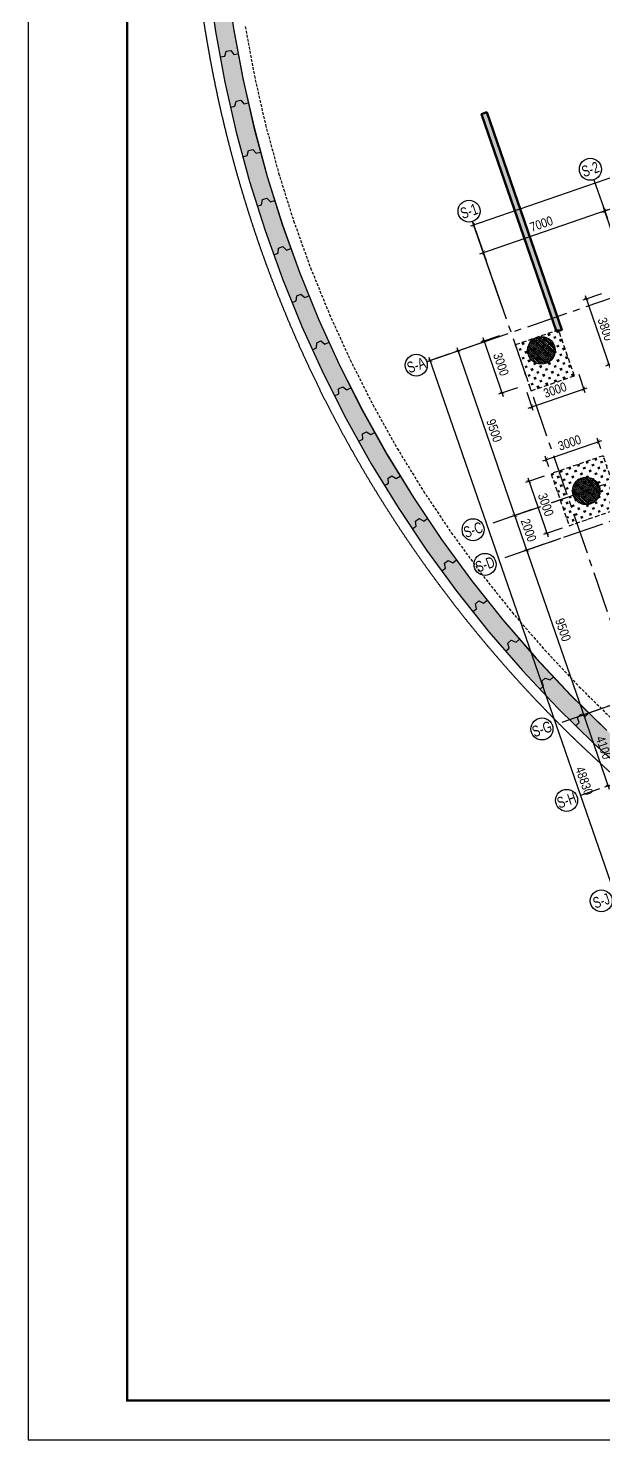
# Model space of a CAD drawing. Header units: millimetres. Extents: x -80883 to 1373228, y -532110 to 182357.
# Drawn here: x 1020891 to 1052277, y -366824 to -289808 of the extents above; entities that cross this region are included whole.
import ezdxf
from ezdxf.enums import TextEntityAlignment as Align
from ezdxf.xclip import XClip

# ---------------------------------------------------------------- set-up
doc = ezdxf.new("R2010")
doc.units = ezdxf.units.MM
doc.header["$LTSCALE"] = 100
doc.header["$XCLIPFRAME"] = 0
doc.header["$PDMODE"] = 32
doc.header["$PDSIZE"] = 2.5
for name, pattern in [('CENTER2', [1.125, 0.75, -0.125, 0.125, -0.125]), ('DASHED', [4.5, 3, -1.5]), ('HIDDEN', [0.375, 0.25, -0.125]), ('Xref_ST_MBDV Cot vach 30.7.2022$0$DASHDOT', [1, 0.5, -0.25, 0, -0.25])]:
    doc.linetypes.add(name, pattern=pattern)
for name, color, linetype, lineweight in [('0-Hatch', 250, 'Continuous', 40), ('KT-Net cot', 2, 'Continuous', 50), ('KT-Net thay', 7, 'Continuous', 15), ('KT-Vat lieu', 250, 'Continuous', 9)]:
    doc.layers.add(name, color=color, linetype=linetype, lineweight=lineweight)
for name, color, linetype in [('0-khuat', 3, 'HIDDEN'), ('ccu11-Dim', 8, 'Continuous'), ('ccu11-Khuat', 9, 'DASHED'), ('ccu11-Manh', 8, 'Continuous'), ('ccu12-Hatch', 250, 'Continuous'), ('ccu12-Manh', 8, 'Continuous'), ('ccu12-Truc', 13, 'CENTER2'), ('KC-Betong', 6, 'Continuous'), ('KC2-DIM', 251, 'Continuous'), ('KT-Dim', 8, 'Continuous'), ('Xref_ST_MBDV Cot vach 30.7.2022$0$Xref_ST_MBDV Cot vach 30.7.2022|Xref_ST_MBDV Cot vach 30.7.2022|Xref_ST_MBDV Cot vach 30.7.2022|Xref_ST_MBDV Cot vach 30.7.2022|A-CORE-OTLN', 2, 'Continuous'), ('Xref_ST_MBDV Cot vach 30.7.2022$0$Xref_ST_MBDV Cot vach 30.7.2022|Xref_ST_MBDV Cot vach 30.7.2022|Xref_ST_MBDV Cot vach 30.7.2022|Xref_ST_MBDV Cot vach 30.7.2022|A-WALL-PATT', 251, 'Continuous'), ('Xref_ST_MBDV Cot vach 30.7.2022$0$Xref_ST_MBDV Cot vach 30.7.2022|Xref_ST_MBDV Cot vach 30.7.2022|Xref_ST_MBDV Cot vach 30.7.2022|Xref_ST_MBDV Cot vach 30.7.2022|ccu12-Thay', 7, 'Continuous'), ('Xref_ST_MBDV Cot vach 30.7.2022$0$Xref_ST_MBDV Cot vach 30.7.2022|Xref_ST_MBDV Cot vach 30.7.2022|Xref_ST_MBDV Cot vach 30.7.2022|Xref_ST_MBDV Cot vach 30.7.2022|Site_plot line', 1, 'Xref_ST_MBDV Cot vach 30.7.2022$0$DASHDOT'), ('Xref_ST_MBDV Cot vach 30.7.2022|Xref_ST_MBDV Cot vach 30.7.2022|Xref_ST_MBDV Cot vach 30.7.2022|Xref_ST_MBDV Cot vach 30.7.2022|A-GRID-SYM', 50, 'Continuous')]:
    doc.layers.add(name, color=color, linetype=linetype)
doc.styles.add('Arial Narrow', font='ARIALN.TTF')
doc.styles.add('HBA-Text', font='GOTHIC.TTF')
doc.dimstyles.new('ccu12-200', dxfattribs={"dimscale": 200, "dimtxt": 2.5, "dimasz": 1, "dimexe": 1, "dimexo": 2, "dimgap": 1, "dimtad": 1, "dimdec": 0, "dimrnd": 5, "dimdsep": 46, "dimtxsty": 'Arial Narrow', "dimblk": 'ARCHTICK', "dimcen": -1, "dimdle": 1, "dimclrd": 256, "dimclre": 256, "dimclrt": 3, "dimadec": 0, "dimazin": 2, "dimtfac": 0.1, "dimtdec": 0, "dimtmove": 0, "dimatfit": 1, "dimldrblk": 'ARCHTICK', "dimfxl": 1, "dimtvp": 0.833333, "dimtolj": 1, "dimtzin": 12, "dimarcsym": 0})

# ---------------------------------------------------------------- blocks, each defined once
blk = doc.blocks.new('MC3000X3000')
at = {"layer": '0-Hatch', "ltscale": 2}
h = blk.add_hatch(dxfattribs=at)
h.set_pattern_fill('CROSS', color=256, scale=1000, style=0)
h.set_pattern_definition([(360, (0, -5e-10), (250, 250), [125, -375]), (90, (62.5, -62.5), (-250, 250), [125, -375])])
h.paths.add_polyline_path([(7876789, 1547059), (7876789, 1550059), (7873789, 1550059), (7873789, 1547059)])
at = {"layer": '0-khuat', "ltscale": 10}
blk.add_lwpolyline([(7873789, 1547059), (7876789, 1547059), (7876789, 1550059), (7873789, 1550059)], close=True, dxfattribs=at)
blk = doc.blocks.new('MBKC-B1-PN')
at = {"layer": '0-Hatch', "ltscale": 2}
h = blk.add_hatch(dxfattribs=at)
h.set_pattern_fill('CROSS', color=256, scale=1000, angle=109.04714, style=0)
h.set_pattern_definition([(109.047138, (4035499.34, -6939716.88), (-317.899085, 154.726118), [125, -375]), (199.047138, (4035538.02, -6939637.4), (-154.726118, -317.899085), [125, -375])])
h.paths.add_polyline_path([(2592, 154), (228, -662), (1093, -3167), (3456, -2351)])
at = {"layer": '0-khuat', "ltscale": 10, "elevation": 0}
blk.add_lwpolyline([(3456, -2351), (2592, 154), (228, -662), (1093, -3167)], close=True, dxfattribs=at)
at = {"layer": 'ccu11-Khuat', "ltscale": 0.5}
blk.add_lwpolyline([(-14489, 16700), (-13994, 14013), (-13389, 11348), (-12676, 8710), (-11856, 6103), (-10930, 3532), (-9900, 1001), (-8768, -1486), (-7535, -3925), (-6204, -6311), (-4777, -8642), (-3255, -10912), (-1642, -13118), (59, -15256), (1846, -17323), (3716, -19316), (5666, -21230)], dxfattribs=at)
at = {"layer": 'Xref_ST_MBDV Cot vach 30.7.2022$0$Xref_ST_MBDV Cot vach 30.7.2022|Xref_ST_MBDV Cot vach 30.7.2022|Xref_ST_MBDV Cot vach 30.7.2022|Xref_ST_MBDV Cot vach 30.7.2022|A-CORE-OTLN', "color": 6}
blk.add_lwpolyline([(-15520, 19327), (-15131, 16595), (-14631, 13882), (-14020, 11191), (-13300, 8527), (-12472, 5895), (-11537, 3299), (-10497, 744), (-9354, -1768), (-8109, -4230), (-6765, -6640), (-5324, -8992), (-3788, -11284), (-2159, -13512), (-441, -15671), (1363, -17758), (3251, -19770), (5220, -21704)], dxfattribs=at)
at = {"layer": '0-khuat', "linetype": 'HIDDEN', "ltscale": 10, "rotation": 109.0471379539969}
blk.add_blockref('MC3000X3000', (4037942, -6947378), dxfattribs=at)
blk = doc.blocks.new('Khung ten_A1', base_point=(-3406704, 253379))
at = {"layer": 'Defpoints', "color": 1}
blk.add_lwpolyline([(84100, 0), (84100, 59471), (0, 59471), (0, 0)], close=True, dxfattribs=at)
at = {"layer": 'KT-Net thay', "const_width": 60}
blk.add_lwpolyline([(2700, 1071), (83100, 1071), (83100, 58471), (2700, 58471)], close=True, dxfattribs=at)
blk = doc.blocks.new('Xref_ST_MBDV Cot vach 30.7.2022$0$Tuong Vay01-flat-1')
at = {"layer": 'Xref_ST_MBDV Cot vach 30.7.2022$0$Xref_ST_MBDV Cot vach 30.7.2022|Xref_ST_MBDV Cot vach 30.7.2022|Xref_ST_MBDV Cot vach 30.7.2022|Xref_ST_MBDV Cot vach 30.7.2022|A-WALL-PATT'}
h = blk.add_hatch(dxfattribs=at)
h.set_pattern_fill('ACET-2D-VATLIEU04', color=256, scale=50, pattern_type=2)
h.set_pattern_definition([(50, (-11139561.84, -1407213.45), (-225.902474, 189.5546825), [37.5, -412.5]), (355, (-11139561.84, -1407213.45), (32.127212, 367.215716), [30, -330]), (100.4514, (-11139531.95, -1407216.06), (-341.231527, -62.944187), [31.870095, -350.571056]), (46.1842, (-11139561.84, -1407113.45), (-319.180497, 306.252097), [56.25, -618.75]), (96.6356, (-11139517.37, -1407120.34), (-516.995922, -60.144022), [47.805144, -525.8565]), (351.1842, (-11139561.84, -1407113.45), (84.740774, 546.39543), [45, -495]), (21, (-11139511.84, -1407138.45), (-105.680822, 275.3079534), [37.5, -412.5]), (326, (-11139511.84, -1407138.45), (206.128805, 305.59852), [30, -330]), (71.4514, (-11139486.97, -1407155.22), (-328.963765, 110.380101), [31.870095, -350.571056]), (37.5, (-11139561.84, -1407213.45), (-78.1345294, 101.8269012), [0, -326, 0, -335, 0, -331.25]), (7.5, (-11139561.84, -1407213.45), (-23.2793464, 176.824191), [0, -191, 0, -318.5, 0, -126.25]), (327.5, (-11139673.34, -1407213.45), (71.9444175, 112.9301145), [0, -125, 0, -390, 0, -517.5000003]), (317.5, (-11139723.34, -1407213.45), (158.0205496, 172.449169), [0, -162.5, 0, -259, 0, -367.5]), (45, (-11139561.84, -1407213.45), (-150.260191, 150.260191), []), (45, (-11139561.84, -1407152.2), (-150.260191, 150.260191), [])])
h.paths.add_polyline_path([(-82665, -118500), (-81837, -121132), (-80903, -123728), (-79863, -126284), (-78720, -128795), (-77475, -131258), (-76131, -133667), (-74689, -136020), (-73153, -138312), (-71525, -140539), (-69807, -142699), (-68002, -144786), (-66114, -146798), (-64145, -148731), (-62100, -150582), (-59980, -152349), (-57790, -154027), (-55533, -155614), (-53213, -157109), (-50835, -158507), (-48401, -159807), (-45916, -161007), (-43385, -162104), (-40811, -163097), (-38198, -163985), (-35551, -164765), (-32875, -165436), (-30174, -165998), (-27451, -166448), (-24702, -166789), (-4397, -168938), (36420, -167648), (41836, -160719), (12445, -24368), (8473, -9249), (-4719, -5521), (-10557, -9947), (-34021, -27848), (-39777, -32009), (-41249, -35294), (-45787, -38574), (-49368, -38942), (-57644, -44924), (-59845, -46601), (-61969, -48362), (-64020, -50208), (-65993, -52137), (-67887, -54144), (-69696, -56226), (-71420, -58381), (-73054, -60604), (-74596, -62892), (-76043, -65242), (-77394, -67648), (-78645, -70107), (-79794, -72615), (-80841, -75168), (-81782, -77762), (-82617, -80392), (-83343, -83054), (-83961, -85743), (-84468, -88455), (-84865, -91186), (-85149, -93930), (-85321, -96684), (-85381, -99530), (-85329, -102201), (-85163, -104955), (-84886, -107701), (-84496, -110432), (-83996, -113146), (-83385, -115836)], flags=16)
h.paths.add_polyline_path([(-83625, -118781), (-82785, -121452), (-81837, -124086), (-80781, -126680), (-79621, -129228), (-78358, -131727), (-76994, -134172), (-75531, -136560), (-73973, -138886), (-72320, -141146), (-70577, -143337), (-68746, -145455), (-66829, -147497), (-64832, -149459), (-62755, -151337), (-60604, -153130), (-58382, -154833), (-56092, -156444), (-53738, -157960), (-51324, -159379), (-48854, -160699), (-46333, -161916), (-43764, -163030), (-41151, -164038), (-38500, -164938), (-35814, -165730), (-33098, -166411), (-30357, -166981), (-27595, -167438), (-24816, -167783), (-4434, -169940), (36920, -168633), (42913, -160966), (13418, -24135), (9295, -8442), (-4926, -4424), (-11163, -9151), (-34617, -27045), (-40580, -31355), (-42052, -34640), (-46156, -37607), (-49737, -37975), (-58240, -44121), (-60467, -45819), (-62623, -47605), (-64704, -49479), (-66707, -51435), (-68628, -53472), (-70465, -55586), (-72214, -57772), (-73872, -60029), (-75437, -62350), (-76905, -64734), (-78276, -67176), (-79545, -69672), (-80712, -72217), (-81774, -74808), (-82729, -77440), (-83576, -80109), (-84314, -82810), (-84940, -85539), (-85455, -88291), (-85857, -91062), (-86146, -93847), (-86321, -96642), (-86382, -99529), (-86328, -102241), (-86160, -105036), (-85879, -107821), (-85484, -110593), (-84976, -113347), (-84356, -116078)])
at = {"layer": 'Xref_ST_MBDV Cot vach 30.7.2022$0$Xref_ST_MBDV Cot vach 30.7.2022|Xref_ST_MBDV Cot vach 30.7.2022|Xref_ST_MBDV Cot vach 30.7.2022|Xref_ST_MBDV Cot vach 30.7.2022|A-CORE-OTLN', "color": 6}
for points in [[(-85879, -107821), (-85484, -110593), (-84976, -113347), (-84356, -116078), (-83625, -118781), (-82785, -121452), (-81837, -124086), (-80781, -126680), (-79621, -129228), (-78358, -131727), (-76994, -134172), (-75531, -136560), (-73973, -138886), (-72320, -141146), (-70577, -143337), (-68746, -145455), (-66829, -147497), (-64832, -149459), (-62755, -151337)], [(-84886, -107701), (-84496, -110432), (-83996, -113146), (-83385, -115836), (-82665, -118500), (-81837, -121132), (-80903, -123728), (-79863, -126284), (-78720, -128795), (-77475, -131258), (-76131, -133667), (-74689, -136020), (-73153, -138312), (-71525, -140539), (-69807, -142699), (-68002, -144786), (-66114, -146798), (-64145, -148731)]]:
    blk.add_lwpolyline(points, dxfattribs=at)
at = {"layer": 'Xref_ST_MBDV Cot vach 30.7.2022$0$Xref_ST_MBDV Cot vach 30.7.2022|Xref_ST_MBDV Cot vach 30.7.2022|Xref_ST_MBDV Cot vach 30.7.2022|Xref_ST_MBDV Cot vach 30.7.2022|ccu12-Thay', "ltscale": 10}
for points in [[(-85230, -111970), (-84983, -111929), (-84901, -111661), (-84655, -111620), (-84490, -111846), (-84244, -111804)], [(-84666, -114712), (-84422, -114657), (-84356, -114385), (-84112, -114330), (-83934, -114546), (-83691, -114491)], [(-83991, -117429), (-83750, -117364), (-83694, -117090), (-83453, -117025), (-83267, -117233), (-83025, -117168)], [(-83205, -120116), (-82967, -120041), (-82923, -119765), (-82684, -119690), (-82490, -119891), (-82251, -119816)], [(-82311, -122769), (-82076, -122685), (-82042, -122407), (-81806, -122323), (-81604, -122517), (-81369, -122433)], [(-81309, -125383), (-81078, -125289), (-81056, -125010), (-80824, -124916), (-80614, -125100), (-80383, -125006)], [(-80201, -127954), (-79974, -127850), (-79964, -127571), (-79736, -127467), (-79519, -127643), (-79291, -127539)], [(-78990, -130477), (-78767, -130365), (-78768, -130085), (-78545, -129972), (-78320, -130139), (-78097, -130026)], [(-77676, -132949), (-77458, -132828), (-77471, -132548), (-77252, -132427), (-77021, -132584), (-76803, -132462)], [(-76263, -135366), (-76050, -135235), (-76074, -134957), (-75860, -134826), (-75623, -134974), (-75410, -134844)], [(-74752, -137723), (-74544, -137584), (-74580, -137306), (-74372, -137167), (-74129, -137305), (-73921, -137166)], [(-73146, -140016), (-72945, -139868), (-72991, -139593), (-72789, -139445), (-72541, -139573), (-72339, -139426)], [(-71448, -142242), (-71253, -142086), (-71311, -141812), (-71115, -141657), (-70861, -141775), (-70666, -141619)], [(-69661, -144396), (-69472, -144233), (-69541, -143962), (-69352, -143798), (-69094, -143906), (-68905, -143742)], [(-67787, -146476), (-67605, -146305), (-67685, -146037), (-67503, -145866), (-67240, -145963), (-67058, -145792)], [(-65830, -148478), (-65655, -148300), (-65746, -148035), (-65571, -147857), (-65305, -147943), (-65130, -147764)]]:
    blk.add_lwpolyline(points, dxfattribs=at)
at = {"layer": 'Xref_ST_MBDV Cot vach 30.7.2022$0$Xref_ST_MBDV Cot vach 30.7.2022|Xref_ST_MBDV Cot vach 30.7.2022|Xref_ST_MBDV Cot vach 30.7.2022|Xref_ST_MBDV Cot vach 30.7.2022|Site_plot line', "ltscale": 5000}
blk.add_arc((-17764, -99529), 69167, 126.14636, 263.7927, dxfattribs=at)
blk = doc.blocks.new('GRID-SYM-flat-91')
at = {"layer": 'Xref_ST_MBDV Cot vach 30.7.2022|Xref_ST_MBDV Cot vach 30.7.2022|Xref_ST_MBDV Cot vach 30.7.2022|Xref_ST_MBDV Cot vach 30.7.2022|A-GRID-SYM'}
blk.add_circle((0, 0, 0), 900, dxfattribs=at)
at = {"layer": 'Xref_ST_MBDV Cot vach 30.7.2022|Xref_ST_MBDV Cot vach 30.7.2022|Xref_ST_MBDV Cot vach 30.7.2022|Xref_ST_MBDV Cot vach 30.7.2022|A-GRID-SYM', "style": 'HBA-Text'}
blk.add_attdef('GRID', text='', height=900, rotation=19.04714, dxfattribs=at).set_placement((0, 0, 0), align=Align.MIDDLE_CENTER)
blk = doc.blocks.new('_ARCHTICK')
at = {"color": 0, "linetype": 'ByBlock', "const_width": 0.15}
blk.add_lwpolyline([(-0.5, -0.5), (0.5, 0.5)], dxfattribs=at)
blk = doc.blocks.new('*D1089')
at = {"layer": 'Defpoints', "color": 0, "transparency": 16777216}
for p in [(308279, -57856, 0), (312200, -66552, 0), (309168, -67599)]:
    blk.add_point(p, dxfattribs=at)
at = {"layer": 'KT-Dim', "lineweight": -2, "transparency": 16777216}
for p, q in [((307901, -57986), (305879, -58684)), ((306003, -58430), (309233, -67788)), ((311822, -66683), (308979, -67664))]:
    blk.add_line(p, q, dxfattribs=at)
at = {"layer": 'KT-Dim', "lineweight": -2, "transparency": 16777216, "xscale": 200, "yscale": 200, "zscale": 200}
for p, rotation in [((306068, -58619), 109.0471379636341), ((309168, -67599), 289.0471379636341)]:
    blk.add_blockref('_ARCHTICK', p, dxfattribs=dict(at, rotation=rotation))
at = {"layer": 'KT-Dim', "color": 3, "transparency": 16777216, "insert": (308048, -62961), "char_height": 500, "attachment_point": 5, "rotation": 289.04714, "style": 'Arial Narrow'}
blk.add_mtext('\\A1;9500', dxfattribs=at)
blk = doc.blocks.new('*D1090')
at = {"layer": 'Defpoints', "color": 0, "transparency": 16777216}
for p in [(312032, -68726, 0), (315815, -77470), (312921, -78469)]:
    blk.add_point(p, dxfattribs=at)
at = {"layer": 'KT-Dim', "lineweight": -2, "transparency": 16777216}
for p, q in [((311654, -68857), (309632, -69555)), ((309756, -69300), (312986, -78659)), ((315437, -77601), (312732, -78535))]:
    blk.add_line(p, q, dxfattribs=at)
at = {"layer": 'KT-Dim', "lineweight": -2, "transparency": 16777216, "xscale": 200, "yscale": 200, "zscale": 200}
for p, rotation in [((309821, -69489), 109.0471379636341), ((312921, -78469), 289.0471379636341)]:
    blk.add_blockref('_ARCHTICK', p, dxfattribs=dict(at, rotation=rotation))
at = {"layer": 'KT-Dim', "color": 3, "transparency": 16777216, "insert": (311801, -73831), "char_height": 500, "attachment_point": 5, "rotation": 289.04714, "style": 'Arial Narrow'}
blk.add_mtext('\\A1;9500', dxfattribs=at)
blk = doc.blocks.new('*D1091')
at = {"layer": 'Defpoints', "color": 0, "transparency": 16777216}
for p in [(311379, -66836, 0), (312032, -68726, 0), (309821, -69489)]:
    blk.add_point(p, dxfattribs=at)
at = {"layer": 'KT-Dim', "lineweight": -2, "transparency": 16777216}
for p, q in [((311001, -66966), (308979, -67664)), ((309103, -67410), (309886, -69678)), ((311654, -68857), (309632, -69555))]:
    blk.add_line(p, q, dxfattribs=at)
at = {"layer": 'KT-Dim', "lineweight": -2, "transparency": 16777216, "xscale": 200, "yscale": 200, "zscale": 200}
for p, rotation in [((309168, -67599), 109.0471379636341), ((309821, -69489), 289.0471379636341)]:
    blk.add_blockref('_ARCHTICK', p, dxfattribs=dict(at, rotation=rotation))
at = {"layer": 'KT-Dim', "color": 3, "transparency": 16777216, "insert": (309925, -68396), "char_height": 500, "attachment_point": 5, "rotation": 289.04714, "style": 'Arial Narrow'}
blk.add_mtext('\\A1;2000', dxfattribs=at)
blk = doc.blocks.new('GRID-SYM-flat-103')
at = {"layer": 'Xref_ST_MBDV Cot vach 30.7.2022|Xref_ST_MBDV Cot vach 30.7.2022|Xref_ST_MBDV Cot vach 30.7.2022|Xref_ST_MBDV Cot vach 30.7.2022|A-GRID-SYM'}
blk.add_circle((0, 0, 0), 900, dxfattribs=at)
at = {"layer": 'Xref_ST_MBDV Cot vach 30.7.2022|Xref_ST_MBDV Cot vach 30.7.2022|Xref_ST_MBDV Cot vach 30.7.2022|Xref_ST_MBDV Cot vach 30.7.2022|A-GRID-SYM', "style": 'HBA-Text'}
blk.add_attdef('GRID', text='', height=900, rotation=19.04714, dxfattribs=at).set_placement((0, 0, 0), align=Align.MIDDLE_CENTER)
blk = doc.blocks.new('*D1057')
at = {"layer": 'Defpoints', "color": 0, "transparency": 16777216}
for p in [(315132, -77706, 0), (316470, -81582, 0), (314259, -82345)]:
    blk.add_point(p, dxfattribs=at)
at = {"layer": 'KT-Dim', "lineweight": -2, "transparency": 16777216}
for p, q in [((314754, -77837), (312732, -78535)), ((312856, -78280), (314324, -82534)), ((316092, -81712), (314070, -82410))]:
    blk.add_line(p, q, dxfattribs=at)
at = {"layer": 'KT-Dim', "lineweight": -2, "transparency": 16777216, "xscale": 200, "yscale": 200, "zscale": 200}
for p, rotation in [((312921, -78469), 109.0471379636341), ((314259, -82345), 289.0471379636341)]:
    blk.add_blockref('_ARCHTICK', p, dxfattribs=dict(at, rotation=rotation))
at = {"layer": 'KT-Dim', "color": 3, "transparency": 16777216, "insert": (314021, -80259), "char_height": 500, "attachment_point": 5, "rotation": 289.04714, "style": 'Arial Narrow'}
blk.add_mtext('\\A1;4100', dxfattribs=at)
blk = doc.blocks.new('*D1059')
at = {"layer": 'Defpoints', "color": 0, "transparency": 16777216}
for p in [(306861, -58345, 0), (323836, -104143), (320491, -105298)]:
    blk.add_point(p, dxfattribs=at)
at = {"layer": 'KT-Dim', "lineweight": -2, "transparency": 16777216}
for p, q in [((306483, -58476), (304366, -59206)), ((304490, -58952), (320556, -105487)), ((323458, -104273), (320302, -105363))]:
    blk.add_line(p, q, dxfattribs=at)
at = {"layer": 'KT-Dim', "lineweight": -2, "transparency": 16777216, "xscale": 200, "yscale": 200, "zscale": 200}
for p, rotation in [((304555, -59141), 109.0471379636341), ((320491, -105298), 289.0471379636341)]:
    blk.add_blockref('_ARCHTICK', p, dxfattribs=dict(at, rotation=rotation))
at = {"layer": 'KT-Dim', "color": 3, "transparency": 16777216, "insert": (312954, -82071), "char_height": 500, "attachment_point": 5, "rotation": 289.04714, "style": 'Arial Narrow'}
blk.add_mtext('\\A1;48830', dxfattribs=at)
blk = doc.blocks.new('*D1063')
at = {"layer": 'Defpoints', "color": 0, "transparency": 16777216}
for p in [(314073, -50971), (315243, -54360), (308626, -56644)]:
    blk.add_point(p, dxfattribs=at)
at = {"layer": 'KT-Dim', "lineweight": -2, "transparency": 16777216}
for p, q in [((315112, -53982), (314007, -50782)), ((307267, -53321), (314262, -50906)), ((308495, -56266), (307391, -53067))]:
    blk.add_line(p, q, dxfattribs=at)
at = {"layer": 'KT-Dim', "lineweight": -2, "transparency": 16777216, "xscale": 200, "yscale": 200, "zscale": 200}
for p, rotation in [((314073, -50971), 19.04713796363416), ((307456, -53256), 199.0471379636342)]:
    blk.add_blockref('_ARCHTICK', p, dxfattribs=dict(at, rotation=rotation))
at = {"layer": 'KT-Dim', "color": 3, "transparency": 16777216, "insert": (310616, -51683), "char_height": 500, "attachment_point": 5, "rotation": 19.04714, "style": 'Arial Narrow'}
blk.add_mtext('\\A1;7000', dxfattribs=at)
blk = doc.blocks.new('*D1064')
at = {"layer": 'Defpoints', "color": 0, "transparency": 16777216}
for p in [(319555, -49079), (320303, -51244), (315243, -54360)]:
    blk.add_point(p, dxfattribs=at)
at = {"layer": 'KT-Dim', "lineweight": -2, "transparency": 16777216}
for p, q in [((313884, -51037), (319744, -49013)), ((320172, -50866), (319490, -48890)), ((315112, -53982), (314007, -50782))]:
    blk.add_line(p, q, dxfattribs=at)
at = {"layer": 'KT-Dim', "lineweight": -2, "transparency": 16777216, "xscale": 200, "yscale": 200, "zscale": 200}
for p, rotation in [((319555, -49079), 19.04713796363416), ((314073, -50971), 199.0471379636342)]:
    blk.add_blockref('_ARCHTICK', p, dxfattribs=dict(at, rotation=rotation))
at = {"layer": 'KT-Dim', "color": 3, "transparency": 16777216, "insert": (316665, -49595), "char_height": 500, "attachment_point": 5, "rotation": 19.04714, "style": 'Arial Narrow'}
blk.add_mtext('\\A1;5800', dxfattribs=at)
blk = doc.blocks.new('*D1073')
at = {"layer": 'Defpoints', "color": 0, "transparency": 16777216}
for p in [(363163, -37115), (306934, -51743), (308410, -56019, 0)]:
    blk.add_point(p, dxfattribs=at)
at = {"layer": 'KT-Dim', "lineweight": -2, "transparency": 16777216}
for p, q in [((361876, -32774), (306745, -51809)), ((363033, -36737), (361622, -32650)), ((308280, -55641), (306869, -51554))]:
    blk.add_line(p, q, dxfattribs=at)
at = {"layer": 'KT-Dim', "lineweight": -2, "transparency": 16777216, "xscale": 200, "yscale": 200, "zscale": 200}
for p, rotation in [((361687, -32839), 19.0477163778953), ((306934, -51743), 199.0477163778953)]:
    blk.add_blockref('_ARCHTICK', p, dxfattribs=dict(at, rotation=rotation))
at = {"layer": 'KT-Dim', "color": 3, "transparency": 16777216, "insert": (334162, -41861), "char_height": 500, "attachment_point": 5, "rotation": 19.04772, "style": 'Arial Narrow'}
blk.add_mtext('\\A1;57925', dxfattribs=at)
blk = doc.blocks.new('MBDV-B1-T1-PN')
at = {"layer": 'ccu12-Hatch', "ltscale": 0.5}
h = blk.add_hatch(dxfattribs=at)
h.set_pattern_fill('BETONG', color=256, scale=50, angle=90, pattern_type=2)
h.set_pattern_definition([(90, (-725878.88, 331838.53), (-259.80762, 2e-14), [6.25, -143.75]), (90, (-725889.7, 331838.53), (-259.80762, 2e-14), [6.25, -143.75]), (210, (-725878.88, 331838.53), (129.90381, -225), [6.25, -143.75]), (210, (-725884.3, 331847.9), (129.90381, -225), [6.25, -143.75]), (90, (-726008.78, 331913.53), (-259.80762, 2e-14), [6.25, -143.75]), (90, (-726019.6, 331913.53), (-259.80762, 2e-14), [6.25, -143.75]), (210, (-726008.78, 331913.53), (129.90381, -225), [6.25, -143.75]), (210, (-726014.2, 331922.9), (129.90381, -225), [6.25, -143.75]), (150, (-725878.88, 331844.78), (-129.90381, -225), [6.25, -143.75]), (150, (-725884.3, 331835.4), (-129.90381, -225), [6.25, -143.75]), (150, (-725748.97, 331919.78), (-129.90381, -225), [6.25, -143.75]), (150, (-725754.39, 331910.4), (-129.90381, -225), [6.25, -143.75]), (135, (-725878.88, 331838.53), (-53.0330086, -53.0330086), []), (140, (-725878.88, 331838.53), (31.37607, 358.63009), [37.5, -412.5]), (85, (-725878.88, 331838.53), (-376.09607, -69.37567), [30, -330]), (190.4514, (-725876.26, 331868.4), (-344.71977, 289.25469), [31.8701, -350.57106]), (136.1842, (-725978.88, 331838.53), (82.7595, 533.62052), [56.25, -618.75]), (186.6356, (-725972, 331883), (-487.05894, 467.33135), [47.80514, -525.8565]), (81.1842, (-725978.9, 331838.53), (-487.0593, 467.33097), [45, -495]), (111, (-725953.88, 331888.53), (201.30945, 298.45353), [37.5, -412.5]), (56, (-725953.88, 331888.53), (-362.57502, 121.65767), [30, -330]), (161.4514, (-725937.1, 331913.4), (-161.26525, 420.11131), [31.8701, -350.57106]), (127.5, (-725878.88, 331838.53), (-166.446927, 6.079928), [0, -326, 0, -335, 0, -331.25]), (97.5, (-725878.88, 331838.53), (-197.205856, 131.53477), [0, -191, 0, -318.5, 0, -126.25]), (57.5, (-725878.88, 331727.03), (11.277436, 266.911218), [0, -125, 0, -390, 0, -517.5]), (47.5, (-725878.88, 331677.03), (-50.05249, 291.593085), [0, -162.5, 0, -259, 0, -367.5])])
edge = h.paths.add_edge_path()
edge.add_arc((1655, -963), 750, 0, 360)
h = blk.add_hatch(dxfattribs=at)
h.set_pattern_fill('BETONG', color=256, scale=50, angle=90, pattern_type=2)
h.set_pattern_definition([(90, (-723432.45, 324166.9), (-259.80762, 2e-14), [6.25, -143.75]), (90, (-723443.27, 324166.9), (-259.80762, 2e-14), [6.25, -143.75]), (210, (-723432.45, 324166.9), (129.90381, -225), [6.25, -143.75]), (210, (-723437.86, 324176.27), (129.90381, -225), [6.25, -143.75]), (90, (-723562.35, 324241.9), (-259.80762, 2e-14), [6.25, -143.75]), (90, (-723573.18, 324241.9), (-259.80762, 2e-14), [6.25, -143.75]), (210, (-723562.35, 324241.9), (129.90381, -225), [6.25, -143.75]), (210, (-723567.76, 324251.27), (129.90381, -225), [6.25, -143.75]), (150, (-723432.45, 324173.14), (-129.90381, -225), [6.25, -143.75]), (150, (-723437.86, 324163.77), (-129.90381, -225), [6.25, -143.75]), (150, (-723302.54, 324248.14), (-129.90381, -225), [6.25, -143.75]), (150, (-723307.96, 324238.77), (-129.90381, -225), [6.25, -143.75]), (135, (-723432.45, 324166.894), (-53.0330086, -53.0330086), []), (140, (-723432.45, 324166.9), (31.37607, 358.63009), [37.5, -412.5]), (85, (-723432.45, 324166.9), (-376.09607, -69.37567), [30, -330]), (190.4514, (-723429.83, 324196.78), (-344.71977, 289.25469), [31.8701, -350.57106]), (136.1842, (-723532.45, 324166.9), (82.7595, 533.62052), [56.25, -618.75]), (186.6356, (-723525.55, 324211.36), (-487.05894, 467.33135), [47.80514, -525.8565]), (81.1842, (-723532.45, 324166.9), (-487.0593, 467.33097), [45, -495]), (111, (-723507.45, 324216.9), (201.30945, 298.45353), [37.5, -412.5]), (56, (-723507.45, 324216.9), (-362.57502, 121.65767), [30, -330]), (161.4514, (-723490.67, 324241.77), (-161.26525, 420.11131), [31.8701, -350.57106]), (127.5, (-723432.45, 324166.9), (-166.446927, 6.079928), [0, -326, 0, -335, 0, -331.25]), (97.5, (-723432.45, 324166.9), (-197.205856, 131.53477), [0, -191, 0, -318.5, 0, -126.25]), (57.5, (-723432.45, 324055.4), (11.277436, 266.911218), [0, -125, 0, -390, 0, -517.5]), (47.5, (-723432.45, 324005.4), (-50.05249, 291.593085), [0, -162.5, 0, -259, 0, -367.5])])
edge = h.paths.add_edge_path()
edge.add_arc((4101, -8634), 750, 0, 360)
at = {"layer": 'KC-Betong', "ltscale": 0.5}
for centre in [(1655, -963), (4101, -8634, 0)]:
    blk.add_circle(centre, 750, dxfattribs=at)
blk = doc.blocks.new('*D1103')
at = {"layer": 'Defpoints', "color": 0, "ltscale": 0.5, "transparency": 16777216}
for p in [(1046966, -306455, -3), (1047945, -309291, -3), (1046732, -309710)]:
    blk.add_point(p, dxfattribs=at)
at = {"layer": 'KC2-DIM', "lineweight": -2, "ltscale": 0.5, "transparency": 16777216}
for p, q in [((1046588, -306586), (1045564, -306939)), ((1045688, -306685), (1046798, -309899)), ((1047567, -309421), (1046543, -309775))]:
    blk.add_line(p, q, dxfattribs=at)
at = {"layer": 'KC2-DIM', "lineweight": -2, "ltscale": 0.5, "transparency": 16777216, "xscale": 200, "yscale": 200, "zscale": 200}
for p, rotation in [((1045753, -306874), 109.0471379539803), ((1046732, -309710), 289.0471379539803)]:
    blk.add_blockref('_ARCHTICK', p, dxfattribs=dict(at, rotation=rotation))
at = {"layer": 'KC2-DIM', "color": 3, "ltscale": 0.5, "transparency": 16777216, "insert": (1046673, -308143), "char_height": 500, "attachment_point": 5, "rotation": 289.04714, "style": 'Arial Narrow', "bg_fill": 3, "box_fill_scale": 1.1, "bg_fill_color": 256, "bg_fill_true_color": 13158600, "bg_fill_transparency": 0}
blk.add_mtext('\\A1;3000', dxfattribs=at)
blk = doc.blocks.new('*D1105')
at = {"layer": 'Defpoints', "color": 0, "ltscale": 0.5, "transparency": 16777216}
for p in [(1052523, -304166), (1053763, -307758), (1052564, -308172)]:
    blk.add_point(p, dxfattribs=at)
at = {"layer": 'KC2-DIM', "lineweight": -2, "ltscale": 0.5, "transparency": 16777216}
for p, q in [((1052145, -304297), (1051134, -304646)), ((1051258, -304391), (1052629, -308361)), ((1053385, -307889), (1052375, -308238))]:
    blk.add_line(p, q, dxfattribs=at)
at = {"layer": 'KC2-DIM', "lineweight": -2, "ltscale": 0.5, "transparency": 16777216, "xscale": 200, "yscale": 200, "zscale": 200}
for p, rotation in [((1051323, -304580), 109.0471522611391), ((1052564, -308172), 289.0471522611391)]:
    blk.add_blockref('_ARCHTICK', p, dxfattribs=dict(at, rotation=rotation))
at = {"layer": 'KC2-DIM', "color": 3, "ltscale": 0.5, "transparency": 16777216, "insert": (1052374, -306228), "char_height": 500, "attachment_point": 5, "rotation": 289.04715, "style": 'Arial Narrow', "bg_fill": 3, "box_fill_scale": 1.1, "bg_fill_color": 256, "bg_fill_true_color": 13158600, "bg_fill_transparency": 0}
blk.add_mtext('\\A1;3800', dxfattribs=at)
blk = doc.blocks.new('*D1164')
at = {"layer": 'Defpoints', "color": 0, "ltscale": 0.5, "transparency": 16777216}
for p in [(1049409, -314117, -3), (1050388, -316952, -3), (1049175, -317371)]:
    blk.add_point(p, dxfattribs=at)
at = {"layer": 'KC2-DIM', "lineweight": -2, "ltscale": 0.5, "transparency": 16777216}
for p, q in [((1049031, -314247), (1048007, -314600)), ((1048131, -314346), (1049240, -317560)), ((1050010, -317083), (1048986, -317436))]:
    blk.add_line(p, q, dxfattribs=at)
at = {"layer": 'KC2-DIM', "lineweight": -2, "ltscale": 0.5, "transparency": 16777216, "xscale": 200, "yscale": 200, "zscale": 200}
for p, rotation in [((1048196, -314535), 109.0471379539803), ((1049175, -317371), 289.0471379539803)]:
    blk.add_blockref('_ARCHTICK', p, dxfattribs=dict(at, rotation=rotation))
at = {"layer": 'KC2-DIM', "color": 3, "ltscale": 0.5, "transparency": 16777216, "insert": (1049116, -315804), "char_height": 500, "attachment_point": 5, "rotation": 289.04714, "style": 'Arial Narrow', "bg_fill": 3, "box_fill_scale": 1.1, "bg_fill_color": 256, "bg_fill_true_color": 13158600, "bg_fill_transparency": 0}
blk.add_mtext('\\A1;3000', dxfattribs=at)
blk = doc.blocks.new('*D1165')
at = {"layer": 'Defpoints', "color": 0, "ltscale": 0.5, "transparency": 16777216}
for p in [(1051978, -312365), (1052244, -313137), (1049409, -314117, -3)]:
    blk.add_point(p, dxfattribs=at)
at = {"layer": 'KC2-DIM', "lineweight": -2, "ltscale": 0.5, "transparency": 16777216}
for p, q in [((1048953, -313410), (1052167, -312300)), ((1052114, -312759), (1051913, -312176)), ((1049278, -313738), (1049077, -313155))]:
    blk.add_line(p, q, dxfattribs=at)
at = {"layer": 'KC2-DIM', "lineweight": -2, "ltscale": 0.5, "transparency": 16777216, "xscale": 200, "yscale": 200, "zscale": 200}
for p, rotation in [((1051978, -312365), 19.04713795399764), ((1049142, -313345), 199.0471379539976)]:
    blk.add_blockref('_ARCHTICK', p, dxfattribs=dict(at, rotation=rotation))
at = {"layer": 'KC2-DIM', "color": 3, "ltscale": 0.5, "transparency": 16777216, "insert": (1050411, -312425), "char_height": 500, "attachment_point": 5, "rotation": 19.04714, "style": 'Arial Narrow', "bg_fill": 3, "box_fill_scale": 1.1, "bg_fill_color": 256, "bg_fill_true_color": 13158600, "bg_fill_transparency": 0}
blk.add_mtext('\\A1;3000', dxfattribs=at)
blk = doc.blocks.new('Vach-NN-PN')
at = {"layer": 'KT-Vat lieu'}
h = blk.add_hatch(dxfattribs=at)
h.set_pattern_fill('BTCT', color=256, scale=40)
h.set_pattern_definition([(50, (108165.77, -54076.06), (286.90407, -25.10085), [30, -330]), (355, (108165.77, -54076.06), (-55.5005, 300.87685), [24, -264]), (100.4514, (108189.68, -54078.15), (231.40375, 275.7758), [25.4961, -280.45684]), (46.1842, (108165.77, -53996.06), (426.8964, -66.2076), [45, -495]), (96.6356, (108201.34, -54001.57), (373.8651, 389.6471), [38.2441, -420.6852]), (351.1842, (108165.77, -53996.06), (373.8648, 389.6474), [36, -396]), (21, (108205.77, -54016.06), (238.7628, -161.04756), [30, -330]), (326, (108205.77, -54016.06), (97.3261, 290.06), [24, -264]), (71.4514, (108225.66, -54029.48), (336.08905, 129.0122), [25.4961, -280.45684]), (37.5, (108165.77, -54076.06), (4.86394, 133.15754), [0, -260.8, 0, -268, 0, -265]), (7.5, (108165.77, -54076.06), (105.22781, 157.76468), [0, -152.8, 0, -254.8, 0, -101]), (327.5, (108076.57, -54076.06), (213.52897, -9.02195), [0, -100, 0, -312, 0, -414]), (317.5, (108036.57, -54076.06), (233.27447, 40.042), [0, -130, 0, -207.2, 0, -294]), (45, (108165.77, -54076.06), (-106.06602, 106.06602), []), (45, (108236.48, -54076.06), (-106.06602, 106.06602), [])])
h.paths.add_polyline_path([(4096, -11863), (4379, -11765), (284, 98), (0, 0)])
at = {"layer": 'KT-Net cot'}
blk.add_lwpolyline([(4096, -11863), (4379, -11765), (284, 98), (0, 0)], close=True, dxfattribs=at)
blk = doc.blocks.new('*D1324')
at = {"layer": 'ccu12-Manh', "lineweight": -2, "ltscale": 0.5, "transparency": 16777216}
for p, q in [((1050911, -308690), (1051251, -309675)), ((1048161, -310530), (1051375, -309420)), ((1048075, -309669), (1048415, -310654))]:
    blk.add_line(p, q, dxfattribs=at)
at = {"layer": 'Defpoints', "color": 0, "ltscale": 0.5, "transparency": 16777216}
for p in [(1050781, -308312), (1047945, -309291), (1051186, -309486)]:
    blk.add_point(p, dxfattribs=at)
at = {"layer": 'ccu12-Manh', "lineweight": -2, "ltscale": 0.5, "transparency": 16777216, "xscale": 200, "yscale": 200, "zscale": 200}
for p, rotation in [((1051186, -309486), 19.04713795399415), ((1048350, -310465), 199.0471379539942)]:
    blk.add_blockref('_ARCHTICK', p, dxfattribs=dict(at, rotation=rotation))
at = {"layer": 'ccu12-Manh', "color": 3, "ltscale": 0.5, "transparency": 16777216, "insert": (1049619, -309545), "char_height": 500, "attachment_point": 5, "rotation": 19.04714, "style": 'Arial Narrow', "bg_fill": 3, "box_fill_scale": 1.1, "bg_fill_color": 256, "bg_fill_true_color": 13158600, "bg_fill_transparency": 0}
blk.add_mtext('\\A1;3000', dxfattribs=at)
blk = doc.blocks.new('Grid-ST-flat-3')
at = {"layer": 'ccu12-Truc', "ltscale": 30}
for p, q in [((369404.7, -36752.1), (304555.5, -59141.2)), ((313485.4, -49270.1), (332574.6, -104561.6)), ((306868.6, -51554.5), (325957.9, -106846)), ((348389.9, -54057.7), (307655.7, -68121.1)), ((349042.6, -55948.2), (308308.4, -70011.6)), ((377595.9, -60477.9), (312746.7, -82867)), ((352142.8, -64928.1), (311408.7, -78991.5))]:
    blk.add_line(p, q, dxfattribs=at)
at = {"layer": 'KT-Dim'}
ref = blk.add_blockref('GRID-SYM-flat-103', (313289.5, -48702.9, 0), dxfattribs=dict(at, xscale=0.6666666666666666, yscale=0.6666666666666666, zscale=0.6666666666666666))
ref.add_attrib('GRID', 'S-2', dxfattribs={"layer": 'Xref_ST_MBDV Cot vach 30.7.2022|Xref_ST_MBDV Cot vach 30.7.2022|Xref_ST_MBDV Cot vach 30.7.2022|Xref_ST_MBDV Cot vach 30.7.2022|A-GRID-SYM', "height": 600, "rotation": 19.047138, "style": 'HBA-Text', "width": 0.75}).set_placement((313289.5, -48702.9, 0), align=Align.MIDDLE_CENTER)
ref = blk.add_blockref('GRID-SYM-flat-103', (306672.8, -50987.3, 0), dxfattribs=dict(at, xscale=0.6666666666666666, yscale=0.6666666666666666, zscale=0.6666666666666666))
ref.add_attrib('GRID', 'S-1', dxfattribs={"layer": 'Xref_ST_MBDV Cot vach 30.7.2022|Xref_ST_MBDV Cot vach 30.7.2022|Xref_ST_MBDV Cot vach 30.7.2022|Xref_ST_MBDV Cot vach 30.7.2022|A-GRID-SYM', "height": 600, "rotation": 19, "style": 'HBA-Text', "width": 0.75}).set_placement((306672.8, -50987.3, 0), align=Align.MIDDLE_CENTER)
ref = blk.add_blockref('GRID-SYM-flat-103', (303795.5, -59391.2, 0), dxfattribs=dict(at, xscale=0.6666666666666666, yscale=0.6666666666666666, zscale=0.6666666666666666))
ref.add_attrib('GRID', 'S-A', dxfattribs={"layer": 'Xref_ST_MBDV Cot vach 30.7.2022|Xref_ST_MBDV Cot vach 30.7.2022|Xref_ST_MBDV Cot vach 30.7.2022|Xref_ST_MBDV Cot vach 30.7.2022|A-GRID-SYM', "height": 600, "rotation": 19, "style": 'HBA-Text', "width": 0.75}).set_placement((303795.5, -59391.2, 0), align=Align.MIDDLE_CENTER)
ref = blk.add_blockref('GRID-SYM-flat-103', (306896, -68371.6, 0), dxfattribs=dict(at, xscale=0.6666666666666666, yscale=0.6666666666666666, zscale=0.6666666666666666))
ref.add_attrib('GRID', 'S-C', dxfattribs={"layer": 'Xref_ST_MBDV Cot vach 30.7.2022|Xref_ST_MBDV Cot vach 30.7.2022|Xref_ST_MBDV Cot vach 30.7.2022|Xref_ST_MBDV Cot vach 30.7.2022|A-GRID-SYM', "height": 600, "rotation": 19, "style": 'HBA-Text', "width": 0.75}).set_placement((306896, -68371.6, 0), align=Align.MIDDLE_CENTER)
ref = blk.add_blockref('GRID-SYM-flat-103', (307546.1, -70262.4, 0), dxfattribs=dict(at, xscale=0.6666666666666666, yscale=0.6666666666666666, zscale=0.6666666666666666))
ref.add_attrib('GRID', 'S-D', dxfattribs={"layer": 'Xref_ST_MBDV Cot vach 30.7.2022|Xref_ST_MBDV Cot vach 30.7.2022|Xref_ST_MBDV Cot vach 30.7.2022|Xref_ST_MBDV Cot vach 30.7.2022|A-GRID-SYM', "height": 600, "rotation": 19, "style": 'HBA-Text', "width": 0.75}).set_placement((307546.1, -70262.4, 0), align=Align.MIDDLE_CENTER)
ref = blk.add_blockref('GRID-SYM-flat-103', (310649, -79241.9, 0), dxfattribs=dict(at, xscale=0.6666666666666666, yscale=0.6666666666666666, zscale=0.6666666666666666))
ref.add_attrib('GRID', 'S-G', dxfattribs={"layer": 'Xref_ST_MBDV Cot vach 30.7.2022|Xref_ST_MBDV Cot vach 30.7.2022|Xref_ST_MBDV Cot vach 30.7.2022|Xref_ST_MBDV Cot vach 30.7.2022|A-GRID-SYM', "height": 600, "rotation": 19, "style": 'HBA-Text', "width": 0.75}).set_placement((310649, -79241.9, 0), align=Align.MIDDLE_CENTER)
ref = blk.add_blockref('GRID-SYM-flat-103', (311992.9, -83134.8, 0), dxfattribs=dict(at, xscale=0.6666666666666666, yscale=0.6666666666666666, zscale=0.6666666666666666))
ref.add_attrib('GRID', 'S-H', dxfattribs={"layer": 'Xref_ST_MBDV Cot vach 30.7.2022|Xref_ST_MBDV Cot vach 30.7.2022|Xref_ST_MBDV Cot vach 30.7.2022|Xref_ST_MBDV Cot vach 30.7.2022|A-GRID-SYM', "height": 600, "rotation": 19, "style": 'HBA-Text', "width": 0.75}).set_placement((311992.9, -83134.8, 0), align=Align.MIDDLE_CENTER)
ref = blk.add_blockref('GRID-SYM-flat-91', (313885.7, -88617.3, 0), dxfattribs=dict(at, xscale=0.6666666666666666, yscale=0.6666666666666666, zscale=0.6666666666666666))
ref.add_attrib('GRID', 'S-J', dxfattribs={"layer": 'Xref_ST_MBDV Cot vach 30.7.2022|Xref_ST_MBDV Cot vach 30.7.2022|Xref_ST_MBDV Cot vach 30.7.2022|Xref_ST_MBDV Cot vach 30.7.2022|A-GRID-SYM', "height": 600, "rotation": 19, "style": 'HBA-Text', "width": 0.75}).set_placement((313885.7, -88617.3, 0), align=Align.MIDDLE_CENTER)
dim = blk.add_aligned_dim(p1=(363163.5, -37115.1), p2=(308410.2, -56019.2, 0), distance=-4523.4, dimstyle='ccu12-200', dxfattribs=at)
dim.commit()
dim.dimension.update_dxf_attribs({"geometry": '*D1073', "text_midpoint": (334162.1, -41861.1)})
for base, p1, p2, angle, picture, middle in [((319555.2, -49078.7), (315242.5, -54359.7), (320302.8, -51244.1), 19.047138, '*D1064', (316665.4, -49594.7)), ((314072.8, -50971.5), (308625.8, -56644.1), (315242.5, -54359.7), 19.047138, '*D1063', (310615.8, -51683.3)), ((320490.9, -105297.8, 0), (306860.8, -58345.3), (323836, -104142.9, 0), 109.047138, '*D1059', (312953.5, -82070.9, 0)), ((309168.2, -67599.1, 0), (308278.7, -57855.8), (312200.2, -66552.3), 109.047138, '*D1089', (308048.4, -62960.5, 0)), ((309820.8, -69489.4, 0), (311378.9, -66835.7, 0), (312031.6, -68726.2, 0), 109.047138, '*D1091', (309924.8, -68395.6, 0)), ((312921.2, -78469.5, 0), (312031.6, -68726.2, 0), (315815.2, -77470.3, 0), 109.047138, '*D1090', (311801.4, -73830.9, 0)), ((314259.2, -82345, 0), (315132, -77706.2, 0), (316470, -81581.7), 109.047138, '*D1057', (314020.5, -80258.6, 0))]:
    dim = blk.add_linear_dim(base=base, p1=p1, p2=p2, angle=angle, dimstyle='ccu12-200', dxfattribs=at)
    dim.commit()
    dim.dimension.update_dxf_attribs({"geometry": picture, "text_midpoint": middle})

msp = doc.modelspace()

# ---------------------------------------------------------------- block references
ref = msp.add_blockref('Xref_ST_MBDV Cot vach 30.7.2022$0$Tuong Vay01-flat-1', (1116587.4, -179396.2))
XClip(ref).set_block_clipping_path([(-91541.6736345236, -190955.6682973447), (52438.3255017358, -76158.0499385341)])
msp.add_blockref('Grid-ST-flat-3', (738255.9, -248801.2))
at = {"layer": 'ccu11-Dim', "xscale": 2.000000000621877, "yscale": 2.000000000621877, "zscale": 2.000000000621877}
msp.add_blockref('Khung ten_A1', (-5792517.7, 139934.6), dxfattribs=at)
at = {"layer": 'ccu11-Manh'}
msp.add_blockref('MBDV-B1-T1-PN', (1047218.4, -306420.8), dxfattribs=at)
at = {"layer": 'KC2-DIM', "ltscale": 0.5}
msp.add_blockref('MBKC-B1-PN', (1047218.4, -306420.8), dxfattribs=at)

# ---------------------------------------------------------------- next in the draw order: dimensions: what is measured, and where the dimension line sits
for p1, p2, distance, picture, middle in [((1052523.1, -304166.2), (1053763.2, -307758.2), -1269.1, '*D1105', (1052373.9, -306227.8)), ((1046965.8, -306455.2), (1047944.8, -309290.9), -1282.8, '*D1103', (1046673.1, -308143.1, 3.1)), ((1049408.7, -314116.5), (1050387.7, -316952.3), -1282.8, '*D1164', (1049116, -315804.5, 3.1))]:
    dim = msp.add_aligned_dim(p1=p1, p2=p2, distance=distance, dimstyle='ccu12-200', override={"dimfxl": 150, "dimtfill": 1}, dxfattribs=at)
    dim.commit()
    dim.dimension.update_dxf_attribs({"geometry": picture, "text_midpoint": middle})

# ---------------------------------------------------------------- next in the draw order: dimensions: what is measured, and where the dimension line sits
dim = msp.add_aligned_dim(p1=(1049408.7, -314116.5, -3.1), p2=(1052244.4, -313137.5), distance=816.7, dimstyle='ccu12-200', override={"dimfxl": 150, "dimtfill": 1}, dxfattribs=at)
dim.commit()
dim.dimension.update_dxf_attribs({"geometry": '*D1165', "text_midpoint": (1050411.5, -312424.7)})

# ---------------------------------------------------------------- next in the draw order: block references
at = {"layer": 'KT-Net cot'}
msp.add_blockref('Vach-NN-PN', (1045612.5, -294491.8), dxfattribs=at)

# ---------------------------------------------------------------- next in the draw order: dimensions: what is measured, and where the dimension line sits
at = {"layer": 'ccu12-Manh', "ltscale": 0.5}
dim = msp.add_aligned_dim(p1=(1047944.8, -309290.9), p2=(1050780.6, -308311.9), distance=-1241.7, dimstyle='ccu12-200', override={"dimfxl": 150, "dimtfill": 1}, dxfattribs=at)
dim.commit()
dim.dimension.update_dxf_attribs({"geometry": '*D1324', "text_midpoint": (1049619.4, -309544.7)})

doc.saveas('drawing.dxf')
